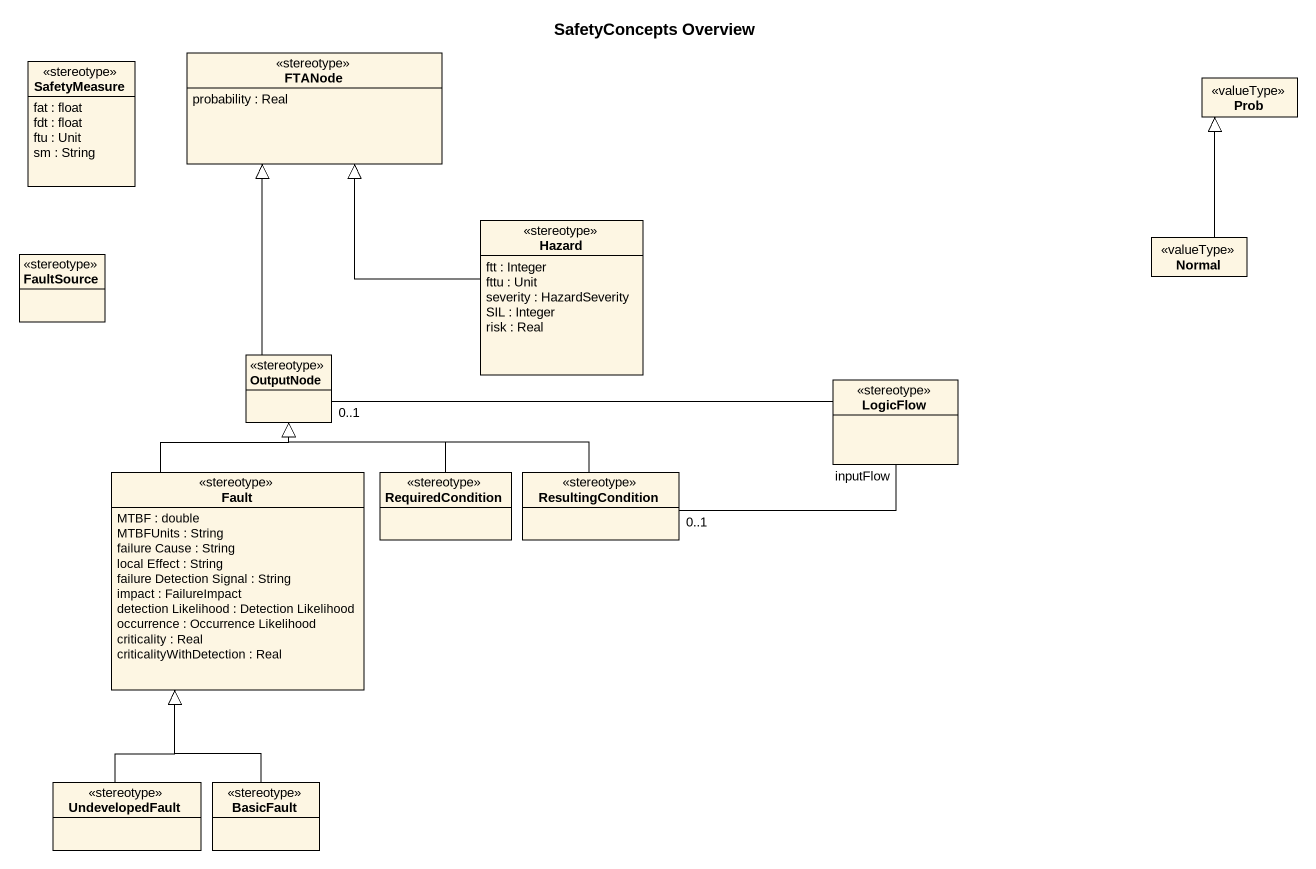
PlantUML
@startuml
title SafetyConcepts Overview
hide circle
hide empty members
class SafetyMeasure <<stereotype>> {
  fat : float
  fdt : float
  ftu : Unit
  sm : String
}
class FTANode <<stereotype>> {
  probability : Real
}
class Prob <<valueType>>
class FaultSource <<stereotype>>
class Hazard <<stereotype>> {
  ftt : Integer
  fttu : Unit
  severity : HazardSeverity
  SIL : Integer
  risk : Real
}
class Normal <<valueType>>
class OutputNode <<stereotype>>
class LogicFlow <<stereotype>>
class Fault <<stereotype>> {
  MTBF : double
  MTBFUnits : String
  failure Cause : String
  local Effect : String
  failure Detection Signal : String
  impact : FailureImpact
  detection Likelihood : Detection Likelihood
  occurrence : Occurrence Likelihood
  criticality : Real
  criticalityWithDetection : Real
}
class RequiredCondition <<stereotype>>
class ResultingCondition <<stereotype>>
class UndevelopedFault <<stereotype>>
class BasicFault <<stereotype>>
Hazard -up-|> FTANode
Normal -up-|> Prob
OutputNode -up-|> FTANode
OutputNode "0..1" -right- LogicFlow
Fault -up-|> OutputNode
RequiredCondition -up-|> OutputNode
ResultingCondition -left-|> OutputNode
ResultingCondition "0..1" -right- "inputFlow" LogicFlow
UndevelopedFault -up-|> Fault
BasicFault -up-|> Fault
@enduml
